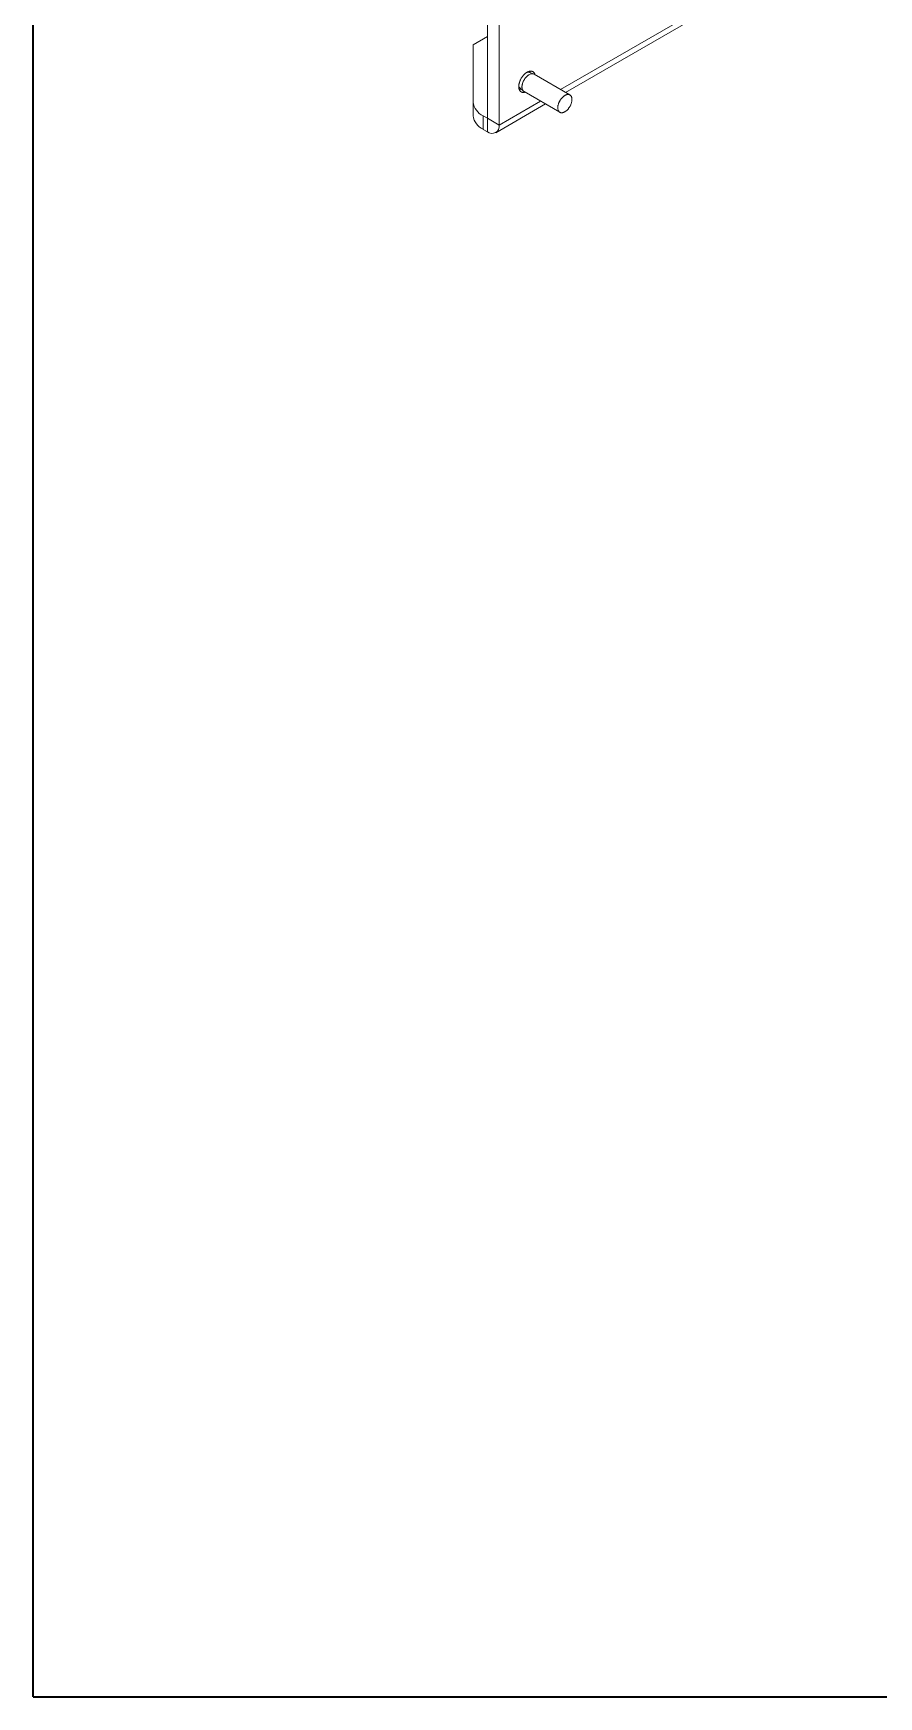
# Model space of a CAD drawing. Header units: millimetres. Extents: x 15 to 405, y 6 to 293.
# Drawn here: x 15 to 57.3, y 10.8 to 94 of the extents above; entities that cross this region are included whole.
import ezdxf

# ---------------------------------------------------------------- set-up
doc = ezdxf.new("R2010")
doc.units = ezdxf.units.MM
doc.layers.add('RAHM', color=5, linetype='Continuous')

msp = doc.modelspace()

# ---------------------------------------------------------------- linework, layer by layer
at = {"color": 7, "linetype": 'Continuous', "lineweight": 18}
for p, q in [((41.36, 91.172), (70.059, 107.739)), ((41.604, 91.031), (70.303, 107.598)), ((37.702, 89.74), (37.702, 104.247)), ((38.291, 89.4), (38.291, 103.907)), ((37.702, 93.822), (36.995, 93.414)), ((36.995, 93.414), (36.995, 90.547)), ((39.999, 91.953), (39.738, 92.037)), ((41.823, 90.905), (40.032, 91.939)), ((39.3, 91.279), (39.503, 91.094)), ((39.532, 91.073), (41.323, 90.039)), ((36.995, 89.866), (36.995, 90.547)), ((37.483, 89.867), (37.483, 89.186)), ((37.483, 89.867), (37.702, 89.74)), ((38.118, 89.019), (40.604, 90.454)), ((38.291, 89.4), (40.36, 90.595)), ((37.483, 89.186), (37.702, 89.06)), ((38.291, 89.4), (37.702, 89.74)), ((37.702, 89.06), (37.702, 89.74))]:
    msp.add_line(p, q, dxfattribs=at)
at = {"color": 7, "linetype": 'Continuous', "lineweight": 18, "flags": 128}
for points in [[(39.269, 91.326), (39.27, 91.348), (39.271, 91.371), (39.273, 91.395), (39.276, 91.419), (39.28, 91.443), (39.285, 91.467), (39.291, 91.492), (39.298, 91.517), (39.305, 91.542), (39.314, 91.567), (39.323, 91.592), (39.333, 91.616), (39.343, 91.641), (39.355, 91.666), (39.367, 91.69), (39.38, 91.714), (39.393, 91.738), (39.407, 91.761), (39.422, 91.784), (39.438, 91.807), (39.453, 91.829), (39.47, 91.85), (39.487, 91.871), (39.504, 91.891), (39.521, 91.91), (39.539, 91.929), (39.558, 91.947), (39.576, 91.964), (39.595, 91.98), (39.614, 91.995), (39.633, 92.009), (39.653, 92.022), (39.672, 92.034), (39.691, 92.046), (39.711, 92.056), (39.73, 92.065), (39.749, 92.073), (39.768, 92.079), (39.787, 92.085), (39.805, 92.09), (39.824, 92.093), (39.842, 92.095), (39.859, 92.096), (39.877, 92.096), (39.893, 92.095), (39.91, 92.092), (39.926, 92.089), (39.941, 92.084), (39.956, 92.078), (39.97, 92.071), (39.983, 92.063), (39.996, 92.053), (40.008, 92.043), (40.02, 92.032), (40.03, 92.019), (40.04, 92.006), (40.05, 91.991), (40.058, 91.976), (40.065, 91.96), (40.072, 91.943), (40.078, 91.925), (40.082, 91.91)], [(39.778, 91.912), (39.761, 91.901), (39.743, 91.889), (39.725, 91.876), (39.707, 91.862), (39.69, 91.847), (39.673, 91.831), (39.656, 91.814), (39.639, 91.797), (39.623, 91.779), (39.607, 91.76), (39.592, 91.74), (39.577, 91.72), (39.563, 91.699), (39.549, 91.678), (39.536, 91.657), (39.523, 91.635), (39.511, 91.612), (39.5, 91.59), (39.49, 91.567), (39.48, 91.544), (39.471, 91.521), (39.463, 91.498), (39.456, 91.475), (39.449, 91.452), (39.444, 91.429), (39.439, 91.406), (39.435, 91.384), (39.432, 91.361), (39.43, 91.34), (39.429, 91.318), (39.429, 91.298), (39.429, 91.277), (39.431, 91.257), (39.433, 91.238), (39.436, 91.22), (39.441, 91.202), (39.446, 91.185), (39.452, 91.169), (39.459, 91.154), (39.466, 91.14), (39.475, 91.127), (39.484, 91.114), (39.494, 91.103), (39.505, 91.092), (39.516, 91.083), (39.528, 91.075), (39.532, 91.073)], [(39.582, 91.044), (39.576, 91.042), (39.558, 91.038), (39.539, 91.035), (39.521, 91.032), (39.504, 91.031), (39.487, 91.031), (39.47, 91.033), (39.453, 91.035), (39.438, 91.039), (39.422, 91.044), (39.407, 91.05), (39.393, 91.057), (39.38, 91.065), (39.367, 91.074), (39.355, 91.084), (39.343, 91.096), (39.333, 91.108), (39.323, 91.122), (39.314, 91.136), (39.305, 91.151), (39.298, 91.168), (39.291, 91.185), (39.285, 91.203), (39.28, 91.221), (39.276, 91.241), (39.273, 91.261), (39.271, 91.282), (39.27, 91.304), (39.269, 91.326)], [(41.927, 90.68), (41.926, 90.7), (41.925, 90.72), (41.922, 90.739), (41.919, 90.757), (41.915, 90.775), (41.91, 90.792), (41.904, 90.808), (41.897, 90.823), (41.889, 90.837), (41.881, 90.851), (41.872, 90.863), (41.862, 90.875), (41.851, 90.885), (41.839, 90.894), (41.827, 90.902), (41.814, 90.909), (41.801, 90.915), (41.787, 90.92), (41.772, 90.924), (41.757, 90.926), (41.742, 90.928), (41.726, 90.928), (41.71, 90.927), (41.693, 90.925), (41.676, 90.922), (41.659, 90.917), (41.641, 90.911), (41.623, 90.905), (41.606, 90.897), (41.588, 90.888), (41.57, 90.878), (41.552, 90.867), (41.534, 90.855), (41.516, 90.842), (41.499, 90.828), (41.481, 90.813), (41.464, 90.797), (41.447, 90.78), (41.431, 90.763), (41.414, 90.745), (41.399, 90.726), (41.383, 90.706), (41.368, 90.686), (41.354, 90.665), (41.34, 90.644), (41.327, 90.623), (41.315, 90.601), (41.303, 90.578), (41.292, 90.556), (41.281, 90.533), (41.271, 90.51), (41.263, 90.487), (41.254, 90.464), (41.247, 90.44), (41.241, 90.417), (41.235, 90.395), (41.23, 90.372), (41.226, 90.349), (41.223, 90.327), (41.221, 90.306), (41.22, 90.284), (41.22, 90.263), (41.22, 90.243), (41.222, 90.223), (41.224, 90.204), (41.228, 90.186), (41.232, 90.168), (41.237, 90.151), (41.243, 90.135), (41.25, 90.12), (41.258, 90.106), (41.266, 90.092), (41.275, 90.08), (41.285, 90.069), (41.296, 90.058), (41.307, 90.049), (41.32, 90.041), (41.332, 90.034), (41.346, 90.028), (41.36, 90.023), (41.374, 90.019), (41.389, 90.017), (41.405, 90.015), (41.421, 90.015), (41.437, 90.016), (41.454, 90.018), (41.471, 90.022), (41.488, 90.026), (41.506, 90.032), (41.523, 90.039), (41.541, 90.046), (41.559, 90.055), (41.577, 90.065), (41.595, 90.077), (41.613, 90.089), (41.63, 90.102), (41.648, 90.116), (41.665, 90.131), (41.683, 90.146), (41.7, 90.163), (41.716, 90.18), (41.732, 90.199), (41.748, 90.218), (41.763, 90.237), (41.778, 90.257), (41.793, 90.278), (41.806, 90.299), (41.82, 90.321), (41.832, 90.343), (41.844, 90.365), (41.855, 90.388), (41.866, 90.41), (41.875, 90.433), (41.884, 90.457), (41.892, 90.48), (41.9, 90.503), (41.906, 90.526), (41.912, 90.549), (41.917, 90.571), (41.92, 90.594), (41.923, 90.616), (41.925, 90.638), (41.927, 90.659), (41.927, 90.68)]]:
    msp.add_lwpolyline(points, dxfattribs=at)
at = {"color": 7, "linetype": 'Continuous', "lineweight": 18}
for centre, radius, start, end in [((39.687, 91.875), 0.17, 72.62989, 89.13977), ((39.928, 91.708), 0.253, 65.74523, 126.34096), ((39.49, 91.956), 0.367, 6.72005, 21.9651), ((39.413, 91.402), 0.168, 210.74481, 227.49629), ((39.247, 91.529), 0.363, 277.93643, 293.38916), ((37.829, 90.63), 0.838, 185.6948, 245.62534), ((37.829, 89.95), 0.838, 185.6948, 245.62534), ((37.932, 89.342), 0.364, 230.79671, 9.21404)]:
    msp.add_arc(centre, radius, start, end, dxfattribs=at)
at = {"layer": 'RAHM', "color": 7, "linetype": 'Continuous', "lineweight": 35}
for q in [(15, 287.85), (405, 10.85)]:
    msp.add_line((15, 10.85), q, dxfattribs=at)

doc.saveas('drawing.dxf')
